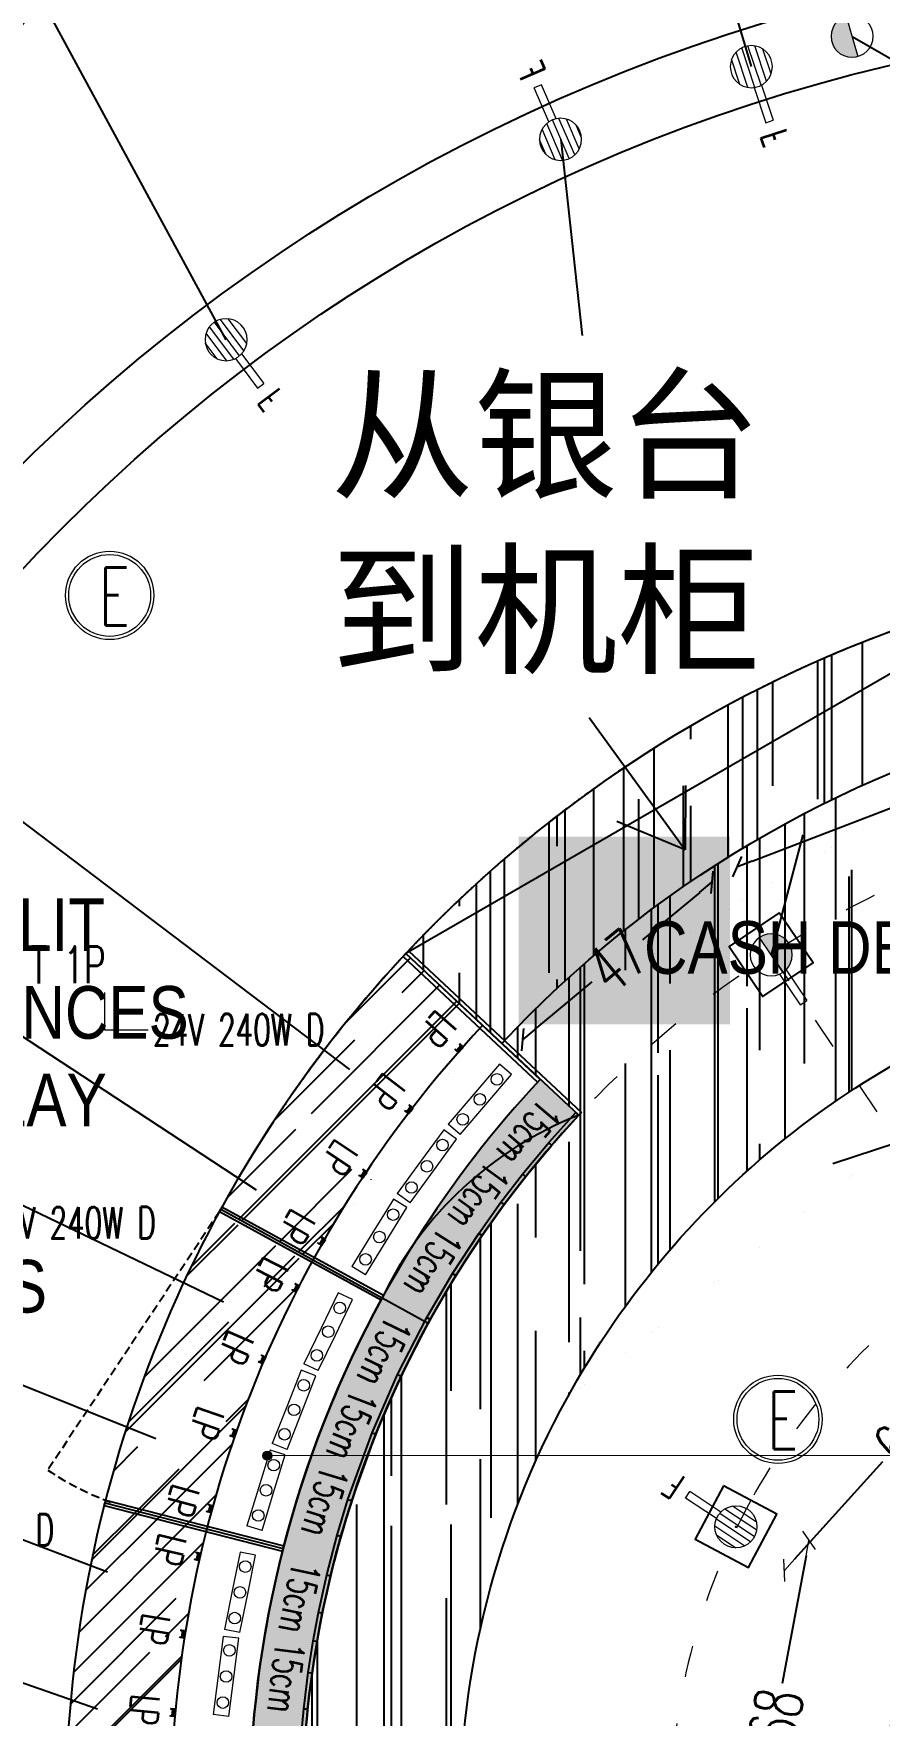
# Model space of a CAD drawing. Header units: millimetres. Extents: x 1734 to 22014, y 983 to 3953.
# Drawn here: x 3932.8 to 4093.6, y 1530.5 to 1850.2 of the extents above; entities that cross this region are included whole.
import ezdxf

# ---------------------------------------------------------------- set-up
doc = ezdxf.new("R2010")
doc.units = ezdxf.units.MM
for name, pattern in [('ACAD_ISO03W100', [30, 12, -18]), ('HIDDEN', [0.375, 0.25, -0.125]), ('HIDDEN1', [0.375, 0.25, -0.125]), ('HIDDEN2', [4.7625, 3.175, -1.5875]), ('PUNTO2', [0.125, 0, -0.125])]:
    doc.linetypes.add(name, pattern=pattern)
for name, color, linetype in [('1', 7, 'Continuous'), ('CLNG_projection', 1, 'Continuous'), ('FLOO_areas', 6, 'Continuous'), ('LAY_frames', 3, 'Continuous'), ('LAY_furn freestanding', 1, 'Continuous'), ('LAY_furn wall', 1, 'Continuous'), ('LAY_new wall', 6, 'Continuous'), ('LAY_new wall hatch', 8, 'Continuous'), ('LAY_projections', 1, 'HIDDEN'), ('LAY_text', 3, 'Continuous'), ('LD_base', 144, 'Continuous'), ('LD_beam', 240, 'Continuous'), ('LD_light integrated', 240, 'Continuous'), ('LD_pointing', 30, 'Continuous'), ('LD_quote', 242, 'Continuous'), ('MATERIALS_blackglass', 10, 'Continuous'), ('MATERIALS_marmorino', 44, 'Continuous'), ('MATERIALS_pattern_blackglass', 251, 'Continuous'), ('MATERIALS_transparent glass', 133, 'Continuous')]:
    doc.layers.add(name, color=color, linetype=linetype)
doc.layers.add('LD_light', color=240, linetype='Continuous', lineweight=5)
doc.layers.add('LD_text', color=7, linetype='Continuous', lineweight=9)
doc.styles.add('Detail 1-50', font='Arial Narrow.ttf', dxfattribs={"height": 0.125})
doc.styles.add('SIMPLEX', font='SIMPLEX.SHX', dxfattribs={"width": 0.65})
doc.styles.get("Standard").update_dxf_attribs({"font": 'Arial.ttf'})
doc.dimstyles.new('Illuminazione 1_100', dxfattribs={"dimtxt": 9, "dimasz": 3, "dimexe": 0.05, "dimexo": 0.05, "dimgap": 1.5, "dimtad": 0, "dimdec": 0, "dimlfac": -1, "dimzin": 0, "dimdsep": 46, "dimtxsty": 'SIMPLEX', "dimblk": 'LINEET2S', "dimcen": 0, "dimdle": 0.1, "dimse1": 1, "dimse2": 1, "dimclrd": 7, "dimclrt": 256, "dimadec": 0, "dimazin": 0, "dimtfac": 1, "dimtdec": 0, "dimtix": 1, "dimtmove": 2, "dimatfit": 3, "dimldrblk": 'OBLIQUE', "dimfxl": 1, "dimtolj": 1, "dimarcsym": 0})
pattern_1 = [(45, (2030.919, 1353.378), (10.77631, 28.73682), [190.5, -25.4, 63.5, -12.7]), (45, (2038.373, 1369.812), (-20.924, 2.96348), [38.1, -4.191, 76.2, -9.525]), (45, (2027.776, 1365.501), (40.68056, 52.714103), [101.6, -17.78, 50.8, -12.7])]

# ---------------------------------------------------------------- blocks, each defined once
blk = doc.blocks.new('farettosingolo11.5x11.5')
at = {"layer": 'LD_beam'}
blk.add_lwpolyline([(-5.75, 5.75), (5.75, 5.75), (5.75, -5.75), (-5.75, -5.75)], close=True, dxfattribs=at)
blk.add_point((0, 0), dxfattribs=at)
blk = doc.blocks.new('purefasciostrettoplan')
at = {"layer": 'LD_light'}
blk.add_hatch(color=256, dxfattribs=at).paths.add_polyline_path([(-4.3, 0, 1), (4.3, 0)])
for p, q in [((4.3, 0), (-4.3, 0)), ((4.22, 0.81), (11.81, 0.81)), ((11.81, 0.81), (11.81, -0.81)), ((4.22, -0.81), (11.81, -0.81))]:
    blk.add_line(p, q, dxfattribs=at)
blk.add_circle((0, 0), 4.3, dxfattribs=at)
blk = doc.blocks.new('A$C2ABF7FAD')
at = {"layer": 'LD_light', "ltscale": 0.5}
h = blk.add_hatch(dxfattribs=at)
h.set_pattern_fill('LINE', color=70, scale=10, angle=450, style=0)
h.set_pattern_definition([(90, (4318.2435, -3313.5143), (-1.25, -3e-10), [])])
h.paths.add_polyline_path([(0, 4, 1), (8, 4, 1)])
at = {"layer": 'LD_light', "color": 70}
for p, q in [((3.25, 7.93), (3.25, 14.98)), ((3.25, 14.98), (4.75, 14.98)), ((4.75, 7.93), (4.75, 14.98))]:
    blk.add_line(p, q, dxfattribs=at)
blk.add_circle((4, 4), 4, dxfattribs=at)
at = {"layer": 'LD_light', "color": 70, "insert": (4, 18.2), "char_height": 5.08, "width": 7.4922, "attachment_point": 5, "rotation": 90, "style": 'SIMPLEX'}
blk.add_mtext('F', dxfattribs=at)
blk = doc.blocks.new('e')
at = {"layer": 'LD_light', "color": 150}
for radius in [8.4, 7.78]:
    blk.add_circle((0, 0), radius, dxfattribs=at)
at = {"layer": 'LD_light', "color": 150, "style": 'SIMPLEX', "width": 0.65}
blk.add_text('E', height=11.01, dxfattribs=at).set_placement((-2.02, -5.7))
blk = doc.blocks.new('*U270')
at = {"layer": 'LD_light'}
blk.add_circle((0, 0), 1.1, dxfattribs=at)
blk = doc.blocks.new('*U271')
at = {"layer": 'LD_light', "color": 0, "linetype": 'ByBlock', "lineweight": -2}
for p in [(0, 0), (5, 0), (10, 0)]:
    blk.add_blockref('*U270', p, dxfattribs=at)
blk = doc.blocks.new('sirio15b')
at = {"layer": 'LD_light'}
for p, q in [((7.5, 1.5), (0, 1.5)), ((0, 1.5), (0, -1.5)), ((15, 1.5), (7.5, 1.5)), ((15, 1.5), (15, -1.5)), ((0, -1.5), (7.5, -1.5)), ((7.5, -1.5), (15, -1.5))]:
    blk.add_line(p, q, dxfattribs=at)
blk.add_blockref('*U271', (2.5, 0), dxfattribs=at)
at = {"layer": 'LD_light', "insert": (-0.43, 14.08), "char_height": 5.5, "attachment_point": 1, "style": 'SIMPLEX'}
blk.add_mtext_dynamic_manual_height_columns('15cm', width=17.325, gutter_width=125, heights=[0], dxfattribs=at)
blk = doc.blocks.new('24v240wd')
at = {"layer": 'LD_light', "color": 7}
for p, q in [((0, -7.15), (0, 0)), ((8.25, -7.15), (0, -7.15))]:
    blk.add_line(p, q, dxfattribs=at)
at = {"layer": 'LD_light', "color": 7, "linetype": 'Continuous', "lineweight": 0, "insert": (9.17, -10.07), "char_height": 6, "width": 128.066, "attachment_point": 7, "style": 'SIMPLEX'}
blk.add_mtext('24V 240W D', dxfattribs=at)
blk = doc.blocks.new('LINEET2S')
blk.add_line((-1, 0), (0, 0))
at = {"color": 5}
blk.add_line((0.5, 0.5), (-0.5, -0.5), dxfattribs=at)
blk = doc.blocks.new('*D402')
at = {"layer": 'DEFPOINTS', "color": 0, "transparency": 16777216}
for p in [(4061.71, 1688.87), (4073.06, 1675.24), (4037.12, 1645.33)]:
    blk.add_point(p, dxfattribs=at)
at = {"layer": 'LD_quote', "color": 7, "lineweight": -2, "transparency": 16777216}
for p, q in [((4059.41, 1686.95), (4048.54, 1677.91)), ((4028.08, 1660.88), (4038.95, 1669.93))]:
    blk.add_line(p, q, dxfattribs=at)
at = {"layer": 'LD_quote', "color": 7, "lineweight": -2, "transparency": 16777216, "xscale": 3, "yscale": 3, "zscale": 3}
for p, rotation in [((4061.71, 1688.87), 39.77028647906721), ((4025.77, 1658.96), 219.7702864790672)]:
    blk.add_blockref('LINEET2S', p, dxfattribs=dict(at, rotation=rotation))
at = {"layer": 'LD_quote', "transparency": 16777216, "insert": (4043.74, 1673.92), "char_height": 9, "attachment_point": 5, "rotation": 39.7703, "style": 'SIMPLEX'}
blk.add_mtext('\\A1;47', dxfattribs=at)
blk = doc.blocks.new('_Oblique')
at = {"color": 0, "linetype": 'ByBlock', "lineweight": -2}
blk.add_line((-0.5, -0.5), (0.5, 0.5), dxfattribs=at)
blk = doc.blocks.new('*D403')
at = {"layer": 'DEFPOINTS', "color": 0, "transparency": 16777216}
for p in [(4153.93, 1725.29), (4160.34, 1708.56), (4072.98, 1675.09)]:
    blk.add_point(p, dxfattribs=at)
at = {"layer": 'LD_quote', "color": 7, "lineweight": -2, "transparency": 16777216}
for p, q in [((4151.13, 1724.22), (4116.2, 1710.84)), ((4069.37, 1692.9), (4104.29, 1706.28))]:
    blk.add_line(p, q, dxfattribs=at)
at = {"layer": 'LD_quote', "color": 7, "lineweight": -2, "transparency": 16777216, "xscale": 3, "yscale": 3, "zscale": 3}
for p, rotation in [((4153.93, 1725.29), 20.96297592204033), ((4066.57, 1691.82), 200.9629759220403)]:
    blk.add_blockref('LINEET2S', p, dxfattribs=dict(at, rotation=rotation))
at = {"layer": 'LD_quote', "transparency": 16777216, "insert": (4110.25, 1708.56), "char_height": 9, "attachment_point": 5, "rotation": 20.963, "style": 'SIMPLEX'}
blk.add_mtext('\\A1;94', dxfattribs=at)
blk = doc.blocks.new('*D415')
at = {"layer": 'DEFPOINTS', "color": 0, "transparency": 16777216}
for p in [(4112.06, 1617.09), (4066.3, 1566.36), (4075.52, 1558.05)]:
    blk.add_point(p, dxfattribs=at)
at = {"layer": 'LD_light', "color": 7, "lineweight": -2, "transparency": 16777216}
for p, q in [((4119.27, 1606.55), (4102.57, 1588.04)), ((4077.52, 1560.28), (4094.22, 1578.78))]:
    blk.add_line(p, q, dxfattribs=at)
at = {"layer": 'LD_light', "color": 7, "lineweight": -2, "transparency": 16777216, "xscale": 3, "yscale": 3, "zscale": 3}
for p, rotation in [((4121.28, 1608.78), 47.94465580089233), ((4075.52, 1558.05), 227.9446558008923)]:
    blk.add_blockref('LINEET2S', p, dxfattribs=dict(at, rotation=rotation))
at = {"layer": 'LD_light', "transparency": 16777216, "insert": (4098.4, 1583.41), "char_height": 9, "attachment_point": 5, "rotation": 47.9447, "style": 'SIMPLEX'}
blk.add_mtext('\\A1;68', dxfattribs=at)
blk = doc.blocks.new('*D416')
at = {"layer": 'DEFPOINTS', "color": 0, "transparency": 16777216}
for p in [(4066.3, 1566.36), (4053.8, 1499.65), (4067.69, 1497.05)]:
    blk.add_point(p, dxfattribs=at)
at = {"layer": 'LD_light', "color": 7, "lineweight": -2, "transparency": 16777216}
for p, q in [((4079.63, 1560.81), (4075.08, 1536.53)), ((4068.24, 1500), (4072.79, 1524.28))]:
    blk.add_line(p, q, dxfattribs=at)
at = {"layer": 'LD_light', "color": 7, "lineweight": -2, "transparency": 16777216, "xscale": 3, "yscale": 3, "zscale": 3}
for p, rotation in [((4080.18, 1563.76), 79.3898112634176), ((4067.69, 1497.05), 259.3898112634176)]:
    blk.add_blockref('LINEET2S', p, dxfattribs=dict(at, rotation=rotation))
at = {"layer": 'LD_light', "transparency": 16777216, "insert": (4073.94, 1530.41), "char_height": 9, "attachment_point": 5, "rotation": 79.3898, "style": 'SIMPLEX'}
blk.add_mtext('\\A1;68', dxfattribs=at)
blk = doc.blocks.new('profiloosrampiccolo')
at = {"layer": 'LD_light'}
h = blk.add_hatch(dxfattribs=at)
h.set_pattern_fill('ANSI31', color=256, scale=0.5)
h.set_pattern_definition([(45, (-1923.995744, 106.14972), (-0.0441941738, 0.0441941738), [])])
h.paths.add_polyline_path([(0, 0), (0.59, 0, 0.198912), (0.61, 0.01), (0.73, 0.12, 0.198912), (0.73, 0.14), (0.73, 0.25, -1), (0.73, 0.36), (0.73, 0.67, -0.542182), (0.69, 0.75), (0.73, 0.75), (0.73, 0.94, 0.414214), (0.71, 0.97), (0.67, 0.97, 0.291222), (0.65, 0.96), (0.55, 0.75, 0.349322), (0.56, 0.72), (0.59, 0.7, -0.230724), (0.6, 0.68), (0.6, 0.29), (0, 0.29), (-0.6, 0.29), (-0.6, 0.68, -0.230724), (-0.59, 0.7), (-0.56, 0.72, 0.349322), (-0.55, 0.75), (-0.65, 0.96, 0.291222), (-0.67, 0.97), (-0.71, 0.97, 0.414214), (-0.74, 0.94), (-0.74, 0.75), (-0.69, 0.75, -0.542182), (-0.74, 0.67), (-0.74, 0.36, -1), (-0.74, 0.25), (-0.74, 0.14, 0.198912), (-0.73, 0.12), (-0.61, 0.01, 0.198912), (-0.59, 0)])
for p, q in [((-0.74, 0.75), (-0.74, 0.94)), ((-0.69, 0.75), (-0.74, 0.75)), ((-0.74, 0.36), (-0.74, 0.67)), ((-0.74, 0.14), (-0.74, 0.25)), ((-0.73, 0.12), (-0.61, 0.01)), ((-0.67, 0.97), (-0.71, 0.97)), ((-0.55, 0.75), (-0.65, 0.96)), ((-0.6, 0.68), (-0.6, 0.29)), ((-0.6, 0.29), (0, 0.29)), ((-0.56, 0.72), (-0.59, 0.7)), ((-0.59, 0), (0, 0)), ((0.6, 0.29), (0, 0.29)), ((0.59, 0), (0, 0)), ((0.55, 0.75), (0.65, 0.96)), ((0.56, 0.72), (0.59, 0.7)), ((0.6, 0.68), (0.6, 0.29)), ((0.73, 0.12), (0.61, 0.01)), ((0.67, 0.97), (0.71, 0.97)), ((0.69, 0.75), (0.73, 0.75)), ((0.73, 0.75), (0.73, 0.94)), ((0.73, 0.36), (0.73, 0.67)), ((0.73, 0.14), (0.73, 0.25))]:
    blk.add_line(p, q, dxfattribs=at)
for centre, radius, start, end in [((-0.74, 0.72), 0.0536, 270, 23.8629), ((-0.74, 0.31), 0.0536, 270, 90), ((-0.71, 0.94), 0.0251, 90, 180), ((-0.71, 0.14), 0.0251, 180, 225), ((-0.67, 0.94), 0.0251, 25.0532, 90), ((-0.59, 0.03), 0.0251, 225, 270), ((-0.57, 0.68), 0.0251, 128.0315, 180), ((-0.57, 0.74), 0.0251, 308.0315, 25.0532), ((0.57, 0.74), 0.0251, 154.9468, 231.9685), ((0.57, 0.68), 0.0251, 0, 51.9685), ((0.59, 0.03), 0.0251, 270, 315), ((0.67, 0.94), 0.0251, 90, 154.9468), ((0.73, 0.72), 0.0536, 156.1371, 270), ((0.73, 0.31), 0.0536, 90, 270), ((0.71, 0.94), 0.0251, 0, 90), ((0.71, 0.14), 0.0251, 315, 0)]:
    blk.add_arc(centre, radius, start, end, dxfattribs=at)
blk = doc.blocks.new('protect')
at = {"layer": 'LD_light'}
h = blk.add_hatch(dxfattribs=at)
h.set_pattern_fill('DOTS', color=256, scale=0.5, angle=180)
h.set_pattern_definition([(180, (80.781466, 146.167862), (-0.015625, -0.03125), [0, -0.03125])])
h.paths.add_polyline_path([(-0.22, 0.35, 0.414214), (-0.27, 0.4), (-0.3, 0.4), (-0.3, -0.4), (-0.27, -0.4, 0.414214), (-0.22, -0.35)])
h = blk.add_hatch(color=256, dxfattribs=at)
h.dxf.hatch_style = 1
h.paths.add_polyline_path([(-0.22, -0.15), (-0.28, -0.15), (-0.28, 0.15), (-0.22, 0.15)])
for p, q in [((-0.12, 0.4), (-0.1, 0.4)), ((-0.12, 0.4), (-0.12, -0.4)), ((-0.1, 0.4), (-0.1, -0.4)), ((-0.12, -0.4), (-0.1, -0.4))]:
    blk.add_line(p, q, dxfattribs=at)
for points in [[(0, -0.55), (-0.3, -0.55), (-0.3, 0.55), (0, 0.55)], [(-0.22, -0.15), (-0.28, -0.15), (-0.28, 0.15), (-0.22, 0.15)]]:
    blk.add_lwpolyline(points, close=True, dxfattribs=at)
blk.add_lwpolyline([(-0.3, -0.4), (-0.27, -0.4, 0.414214), (-0.22, -0.35), (-0.22, 0.35, 0.414214), (-0.27, 0.4), (-0.3, 0.4)], format="xyb", dxfattribs=at)
blk = doc.blocks.new('lp')
at = {"layer": 'LD_beam', "rotation": 89.99999999999999}
blk.add_blockref('protect', (0, -0.3), dxfattribs=at)
at = {"layer": 'LD_quote', "rotation": 180}
blk.add_blockref('profiloosrampiccolo', (0, 0), dxfattribs=at)
at = {"layer": 'LD_light', "linetype": 'Continuous', "lineweight": 0, "insert": (0, -5.93), "char_height": 5.394, "attachment_point": 5, "style": 'SIMPLEX'}
blk.add_mtext_dynamic_manual_height_columns('LP', width=264.7307, gutter_width=1, heights=[0], dxfattribs=at)
blk = doc.blocks.new('*U272')
at = {"layer": '1', "rotation": 179.4005645832149}
blk.add_blockref('lp', (1.97, 0), dxfattribs=at)
blk = doc.blocks.new('*U273')
at = {"layer": 'LD_base', "color": 0, "linetype": 'ByBlock', "lineweight": -2, "transparency": 16777216}
for p, rotation in [((-1557.71, -15012.01), 77.53279060843644), ((-1560.44, -15026.76), 81.43982195186302), ((-1562.17, -15041.66), 85.3468532952898), ((-1562.88, -15056.64), 89.25388463871647)]:
    blk.add_blockref('*U272', p, dxfattribs=dict(at, rotation=rotation))
blk = doc.blocks.new('*U274')
at = {"layer": '1', "rotation": 179.4005645832149}
blk.add_blockref('lp', (1.97, 0), dxfattribs=at)
blk = doc.blocks.new('*U275')
at = {"layer": 'LD_base', "color": 0, "linetype": 'ByBlock', "lineweight": -2, "transparency": 16777216}
for p, rotation in [((-1557.71, -15012.01), 77.53279060843644), ((-1560.44, -15026.76), 81.43982195186302), ((-1562.17, -15041.66), 85.3468532952898), ((-1562.88, -15056.64), 89.25388463871647)]:
    blk.add_blockref('*U274', p, dxfattribs=dict(at, rotation=rotation))
blk = doc.blocks.new('*U276')
at = {"layer": '1', "rotation": 179.4005645832149}
blk.add_blockref('lp', (1.97, 0), dxfattribs=at)
blk = doc.blocks.new('*U277')
at = {"layer": 'LD_base', "color": 0, "linetype": 'ByBlock', "lineweight": -2, "transparency": 16777216}
for p, rotation in [((-1557.71, -15012.01), 77.53279060843644), ((-1560.44, -15026.76), 81.43982195186302), ((-1562.17, -15041.66), 85.3468532952898), ((-1562.88, -15056.64), 89.25388463871647)]:
    blk.add_blockref('*U276', p, dxfattribs=dict(at, rotation=rotation))

msp = doc.modelspace()

# ---------------------------------------------------------------- hatches: boundary and pattern name
h = msp.add_hatch(color=6)
h.dxf.hatch_style = 1
h.paths.add_polyline_path([(4065.183, 1697.573), (4024.98, 1697.573), (4024.98, 1661.852), (4065.183, 1661.852)])
at = {"layer": 'LAY_new wall hatch'}
h = msp.add_hatch(color=144, dxfattribs=at)
h.dxf.hatch_style = 1
edge = h.paths.add_edge_path()
edge.add_line((4036.41, 1644.576), (4029.106, 1651.407))
edge.add_arc((4178.827, 1511.376), 205, 136.91547, 151.27698)
edge.add_arc((4178.827, 1511.376), 205, 151.27698, 180)
edge.add_line((3973.827, 1511.376), (3983.827, 1511.376))
edge.add_arc((4178.827, 1511.376), 195, 151.27698, 180, ccw=False)
edge.add_arc((4178.827, 1511.376), 195, 136.91547, 151.27698, ccw=False)
at = {"layer": 'LD_text'}
h = msp.add_hatch(color=256, dxfattribs=at)
h.dxf.hatch_style = 1
edge = h.paths.add_edge_path()
edge.add_arc((3977.195, 1579.869), 0.855, 0, 360)
at = {"layer": 'MATERIALS_pattern_blackglass'}
h = msp.add_hatch(dxfattribs=at)
h.set_pattern_fill('AR-RROOF', color=144, scale=0.5, angle=-15.02541, style=0)
h.set_pattern_definition([(90, (-6330.908, -6099.52), (-12.7, 27.94), [190.5, -25.4, 63.5, -12.7]), (90, (-6337.258, -6082.629), (-16.891, -12.7), [38.1, -4.191, 76.2, -9.525]), (90, (-6341.703, -6093.17), (-8.509, 66.04), [101.6, -17.78, 50.8, -12.7])])
edge = h.paths.add_edge_path()
edge.add_line((4003.544, 1675.314), (4021.803, 1658.238))
edge.add_arc((4178.827, 1511.376), 215, 104.41076, 136.91547, ccw=False)
edge.add_line((4125.32, 1719.611), (4136.641, 1670.892))
edge.add_line((4136.641, 1670.892), (4141.491, 1672.096))
edge.add_line((4141.491, 1672.096), (4124.52, 1745.151))
edge.add_arc((4178.827, 1511.376), 240, 103.07818, 136.91547)
h = msp.add_hatch(dxfattribs=at)
h.set_pattern_fill('AR-RROOF', color=144, scale=0.5, angle=-15.02541, style=0)
h.set_pattern_definition([(90, (2030.919, 1353.378), (-12.7, 27.94), [190.5, -25.4, 63.5, -12.7]), (90, (2024.57, 1370.269), (-16.891, -12.7), [38.1, -4.191, 76.2, -9.525]), (90, (2020.124, 1359.728), (-8.509, 66.04), [101.6, -17.78, 50.8, -12.7])])
edge = h.paths.add_edge_path()
edge.add_arc((4178.827, 1511.376), 215, 104.41076, 136.91547)
edge.add_line((4021.803, 1658.238), (4029.106, 1651.407))
edge.add_line((4029.106, 1651.407), (4036.41, 1644.576))
edge.add_arc((4178.827, 1511.376), 195, 136.91547, 151.27698)
edge.add_arc((4178.827, 1511.376), 195, 151.27698, 180)
edge.add_line((3983.827, 1511.376), (3983.827, 1501.376))
edge.add_line((3983.827, 1501.376), (4008.516, 1501.376))
edge.add_line((4008.516, 1501.376), (4013.827, 1501.376))
edge.add_line((4013.827, 1501.376), (4013.827, 1511.376))
edge.add_arc((4178.827, 1511.376), 165, 151.27698, 180, ccw=False)
edge.add_arc((4178.948, 1511.216), 165.183, 104.83988, 151.24859, ccw=False)
edge.add_line((4136.642, 1670.89), (4125.32, 1719.611))
h.paths.add_polyline_path([(4097.8, 1605.137), (4142.39, 1605.137), (4142.39, 1624.283), (4097.8, 1624.283)], flags=9)
h.paths.add_polyline_path([(3947.351, 1462.148), (4001.989, 1462.148), (4001.989, 1499.81), (3947.351, 1499.81)], flags=9)
h.paths.add_polyline_path([(4121.342, 1637.839), (4192.529, 1637.839), (4192.529, 1658.657), (4121.342, 1658.657)], flags=9)
h.paths.add_polyline_path([(4085.28, 1443.598), (4185.907, 1443.598), (4185.907, 1548.269), (4085.28, 1548.269)], flags=9)
at = {"layer": 'MATERIALS_transparent glass'}
h = msp.add_hatch(dxfattribs=at)
h.set_pattern_fill('AR-RROOF', color=144, scale=0.5, angle=-60.02541, style=0)
h.set_pattern_definition(pattern_1)
edge = h.paths.add_edge_path()
edge.add_line((4018.151, 1661.653), (4003.544, 1675.314))
edge.add_arc((4178.827, 1511.376), 240, 136.91547, 151.27698)
edge.add_line((3968.358, 1626.714), (3985.898, 1617.103))
edge.add_arc((4178.827, 1511.376), 220, 136.91547, 151.27698, ccw=False)
h = msp.add_hatch(dxfattribs=at)
h.set_pattern_fill('AR-RROOF', color=144, scale=0.5, angle=-60.02541, style=0)
h.set_pattern_definition(pattern_1)
h.paths.add_polyline_path([(3946.327, 1570.905), (3965.702, 1565.945, -0.0616053), (3985.419, 1616.225), (3967.88, 1625.836, 0.0617004)])
h = msp.add_hatch(dxfattribs=at)
h.set_pattern_fill('AR-RROOF', color=144, scale=0.5, angle=-60.02541, style=0)
h.set_pattern_definition(pattern_1)
h.paths.add_polyline_path([(3965.702, 1565.945), (3946.327, 1570.905, 0.0627461), (3938.827, 1511.376), (3958.827, 1511.376, -0.0627461)])

# ---------------------------------------------------------------- linework, layer by layer
for p, q in [((4038.389, 1720.209), (4056.663, 1695.042)), ((4056.728, 1707.253), (4056.663, 1695.042)), ((4056.663, 1695.042), (4043.642, 1700.397))]:
    msp.add_line(p, q)
at = {"color": 3}
msp.add_line((4197.121, 1672.197), (4084.718, 1635.345), dxfattribs=at)
at = {"layer": 'CLNG_projection', "color": 144}
msp.add_arc((4178.827, 1511.376), 240, 103.07818, 151.27698, dxfattribs=at)
at = {"layer": 'FLOO_areas', "color": 144}
msp.add_lwpolyline([(3693.831, 1511.376), (3693.831, 1386.376), (3938.827, 1386.376), (3938.827, 1511.376), (3973.827, 1511.376, -0.1259882), (3999.052, 1609.894), (4007.821, 1605.088, 0.1259882), (3983.827, 1511.376), (3983.827, 1501.376), (3948.827, 1501.376), (3948.827, 1396.376), (4093.827, 1396.376), (4093.827, 1511.376, -0.3663291), (4166.927, 1596.041, 0.0429837), (4221.087, 1614.579, 0.0280428), (4258.542, 1633.558)], format="xyb", dxfattribs=at)
at = {"layer": 'LAY_frames', "color": 144, "linetype": 'HIDDEN2', "ltscale": 0.5}
msp.add_lwpolyline([(3968.12, 1626.275), (3935.46, 1577.121)], dxfattribs=at)
msp.add_arc((3967.397, 1624.96), 57.52, 236.2733, 249.64117, dxfattribs=at)
at = {"layer": 'LAY_furn freestanding', "color": 144}
msp.add_line((4003.544, 1675.314), (4036.41, 1644.576), dxfattribs=at)
for points in [[(4136.641, 1670.892), (4136.795, 1670.93, -0.0073238), (4141.491, 1672.096), (4124.52, 1745.151), (4003.544, 1675.314)], [(4013.827, 1511.376, -0.1259882), (4034.13, 1590.671, -0.2053101), (4136.642, 1670.89), (4125.32, 1719.611)], [(4021.803, 1658.238, -0.1427872), (4125.32, 1719.611)], [(4036.41, 1644.576, 0.1902382), (3983.827, 1511.376), (3983.827, 1501.376)]]:
    msp.add_lwpolyline(points, format="xyb", dxfattribs=at)
msp.add_circle((3809.306, 1940.026), 150.028, dxfattribs=at)
at = {"layer": 'LAY_furn wall', "color": 144}
for points in [[(4029.106, 1651.407), (4003.544, 1675.314, 0.1902382), (3938.827, 1511.376)], [(4018.151, 1661.653, 0.1902382), (3958.827, 1511.376)]]:
    msp.add_lwpolyline(points, format="xyb", dxfattribs=at)
for points in [[(3968.358, 1626.714), (3999.052, 1609.894)], [(3946.327, 1570.905), (3980.233, 1562.224)]]:
    msp.add_lwpolyline(points, dxfattribs=at)
msp.add_arc((4178.827, 1511.376), 205, 136.91547, 180.00002, dxfattribs=at)
at = {"layer": 'LAY_new wall', "color": 144}
msp.add_lwpolyline([(3983.827, 1511.376, -0.1902382), (4036.41, 1644.576, 0.1902382), (3999.052, 1609.894, 0.1259882), (3973.827, 1511.376), (3983.827, 1511.376, -0.1902382)], format="xyb", dxfattribs=at)
at = {"layer": 'LAY_projections', "color": 144, "linetype": 'HIDDEN1', "ltscale": 0.3}
msp.add_arc((4178.827, 1511.376), 240, 103.07818, 151.27698, dxfattribs=at)
at = {"layer": 'LD_beam'}
for points in [[(3843.983, 1554.488, -0.3272403), (4101.164, 1845.469, 0.0377861), (4115.136, 1849.841, 0.3209601), (4176.142, 1944.847, 0.2216127), (4137.828, 2017.289, 0.2206748), (4058.011, 2034.613, 0.2206748)], [(3830.041, 1555.765, -0.3271615), (4098.089, 1859.127, 0.0375194), (4109.959, 1862.849, 0.3209601), (4162.16, 1944.143, 0.2216127), (4129.376, 2006.128, 0.2206748), (4061.075, 2020.952, 0.2206748)]]:
    msp.add_lwpolyline(points, format="xyb", dxfattribs=at)
at = {"layer": 'LD_pointing'}
for p, q in [((4069.232, 1843.921), (4038.406, 1948.541)), ((3969.373, 1792.013), (3922.27, 1878.962)), ((4088.402, 1849.622), (4211.186, 1779.466)), ((4037.158, 1792.801), (4033.063, 1830.088)), ((3900.394, 1723.23), (3992.85, 1653.301)), ((4079.006, 1697.878), (4073.014, 1675.084)), ((3880.962, 1692.168), (3975.11, 1630.379)), ((3864.426, 1659.324), (3968.901, 1609.093)), ((3851.531, 1625.028), (3956.052, 1583.111)), ((3844.197, 1596.664), (3946.847, 1557.778)), ((3838.99, 1568.763), (3944.955, 1531.732))]:
    msp.add_line(p, q, dxfattribs=at)
at = {"layer": 'LD_text', "color": 9, "linetype": 'ACAD_ISO03W100', "ltscale": 0.5}
msp.add_line((4072.978, 1675.089), (4112.07, 1617.082), dxfattribs=at)
at = {"layer": 'LD_text'}
msp.add_line((4650.468, 1580.145), (3977.195, 1579.869), dxfattribs=at)
at = {"layer": 'LD_text', "color": 9, "linetype": 'ACAD_ISO03W100', "ltscale": 0.5}
msp.add_lwpolyline([(4037.117, 1645.332, -0.1472455), (4134.863, 1701.502, 0.0785652), (4203.149, 1728.447)], format="xyb", dxfattribs=at)
at = {"layer": 'LD_text'}
msp.add_circle((3977.195, 1579.869), 0.855, dxfattribs=at)
at = {"layer": 'LD_text', "color": 9, "linetype": 'ACAD_ISO03W100', "ltscale": 0.5}
for centre, radius, start, end in [((4180.288, 1510.036), 126.944, 100.4881, 151.07916), ((4178.804, 1511.372), 125, 151.27697, 180)]:
    msp.add_arc(centre, radius, start, end, dxfattribs=at)
at = {"layer": 'MATERIALS_blackglass', "color": 1}
for p, q in [((4003.544, 1675.314), (4003.288, 1675.041)), ((4003.544, 1675.314), (4029.106, 1651.407)), ((4003.032, 1674.767), (4003.288, 1675.041)), ((4003.032, 1674.767), (4028.594, 1650.859)), ((4028.594, 1650.859), (4028.85, 1651.133)), ((4029.106, 1651.407), (4028.85, 1651.133)), ((3968.12, 1626.275), (3968.359, 1626.714)), ((3968.12, 1626.275), (3998.848, 1609.513)), ((3968.599, 1627.153), (3968.359, 1626.714)), ((3968.599, 1627.153), (3999.327, 1610.391)), ((3998.848, 1609.513), (3999.087, 1609.952)), ((3999.327, 1610.391), (3999.087, 1609.952)), ((3946.203, 1570.421), (3946.327, 1570.905)), ((3946.203, 1570.421), (3980.109, 1561.74)), ((3946.451, 1571.39), (3946.327, 1570.905)), ((3946.451, 1571.39), (3980.357, 1562.708)), ((3980.109, 1561.74), (3980.233, 1562.224)), ((3980.357, 1562.708), (3980.233, 1562.224))]:
    msp.add_line(p, q, dxfattribs=at)
at = {"layer": 'MATERIALS_marmorino', "color": 1}
for p, q in [((4003.544, 1675.314), (4003.8, 1675.588)), ((4003.544, 1675.314), (4036.41, 1644.576)), ((4004.056, 1675.862), (4003.8, 1675.588)), ((4004.056, 1675.862), (4036.922, 1645.124)), ((4030.731, 1639.383), (4035.852, 1645.077)), ((4031.299, 1638.892), (4036.41, 1644.576)), ((4035.852, 1645.077), (4036.131, 1644.827)), ((4036.41, 1644.576), (4036.131, 1644.827)), ((4036.41, 1644.576), (4036.666, 1644.85)), ((4036.922, 1645.124), (4036.666, 1644.85)), ((4025.732, 1633.359), (4030.731, 1639.383)), ((4026.318, 1632.891), (4031.299, 1638.892)), ((4030.731, 1639.383), (4031.015, 1639.137)), ((4031.299, 1638.892), (4031.015, 1639.137)), ((4021.637, 1628.035), (4025.732, 1633.359)), ((4022.24, 1627.589), (4026.318, 1632.891)), ((4025.732, 1633.359), (4026.025, 1633.125)), ((4026.318, 1632.891), (4026.025, 1633.125)), ((4017.416, 1622.122), (4021.637, 1628.035)), ((4018.036, 1621.699), (4022.24, 1627.589)), ((4021.637, 1628.035), (4021.938, 1627.812)), ((4022.24, 1627.589), (4021.938, 1627.812)), ((4012.446, 1614.504), (4017.416, 1622.122)), ((4013.084, 1614.11), (4018.036, 1621.699)), ((4017.416, 1622.122), (4017.726, 1621.91)), ((4018.036, 1621.699), (4017.726, 1621.91)), ((4007.531, 1606.116), (4012.446, 1614.504)), ((4012.446, 1614.504), (4012.765, 1614.307)), ((4008.188, 1605.755), (4013.084, 1614.11)), ((4013.084, 1614.11), (4012.765, 1614.307)), ((4001.976, 1595.293), (4007.531, 1606.116)), ((4002.654, 1594.971), (4008.188, 1605.755)), ((4007.531, 1606.116), (4007.86, 1605.936)), ((4008.188, 1605.755), (4007.86, 1605.936)), ((3997.136, 1584.221), (4001.976, 1595.293)), ((4001.976, 1595.293), (4002.315, 1595.132)), ((3997.833, 1583.943), (4002.654, 1594.971)), ((4002.654, 1594.971), (4002.315, 1595.132)), ((3992.551, 1571.539), (3997.136, 1584.221)), ((3993.263, 1571.303), (3997.833, 1583.943)), ((3997.136, 1584.221), (3997.484, 1584.082)), ((3997.833, 1583.943), (3997.484, 1584.082)), ((3990.494, 1564.748), (3992.551, 1571.539)), ((3991.216, 1564.544), (3993.263, 1571.303)), ((3992.551, 1571.539), (3992.907, 1571.421)), ((3993.263, 1571.303), (3992.907, 1571.421)), ((3988.516, 1557.198), (3990.494, 1564.748)), ((3989.245, 1557.022), (3991.216, 1564.544)), ((3990.494, 1564.748), (3990.855, 1564.646)), ((3991.216, 1564.544), (3990.855, 1564.646)), ((3986.942, 1550.081), (3988.516, 1557.198)), ((3987.677, 1549.931), (3989.245, 1557.022)), ((3988.516, 1557.198), (3988.88, 1557.11)), ((3989.245, 1557.022), (3988.88, 1557.11)), ((3985.926, 1544.654), (3986.942, 1550.081)), ((3986.666, 1544.527), (3987.677, 1549.931)), ((3986.942, 1550.081), (3987.309, 1550.006)), ((3987.677, 1549.931), (3987.309, 1550.006)), ((3984.983, 1538.624), (3985.926, 1544.654)), ((3985.726, 1538.521), (3986.666, 1544.527)), ((3985.926, 1544.654), (3986.296, 1544.59)), ((3986.666, 1544.527), (3986.296, 1544.59)), ((3984.143, 1531.773), (3984.983, 1538.624)), ((3984.889, 1531.694), (3985.726, 1538.521)), ((3984.983, 1538.624), (3985.354, 1538.572)), ((3985.726, 1538.521), (3985.354, 1538.572)), ((3983.593, 1525.577), (3984.143, 1531.773)), ((3984.143, 1531.773), (3984.516, 1531.733)), ((3984.341, 1525.524), (3984.889, 1531.694)), ((3984.889, 1531.694), (3984.516, 1531.733))]:
    msp.add_line(p, q, dxfattribs=at)

# ---------------------------------------------------------------- block references
at = {"layer": 'LD_base'}
for name, p, rotation in [('*U277', (12513.027, 14126.762), 331.646188681753), ('*U275', (9165.482, 15784.409), 345.8378536334893)]:
    msp.add_blockref(name, p, dxfattribs=dict(at, rotation=rotation))
msp.add_blockref('*U273', (5521.726, 16570.675), dxfattribs=at)
at = {"layer": 'LD_beam', "xscale": -1}
for p, rotation in [((4072.981, 1675.112), 33.9035049435686), ((4066.304, 1566.368), 61.93874236538893)]:
    msp.add_blockref('farettosingolo11.5x11.5', p, dxfattribs=dict(at, rotation=rotation))
at = {"layer": 'LD_beam'}
for p, rotation in [((4022.489, 1653.302), 229.4799439141431), ((4011.986, 1640.941), 233.8800045189568), ((4002.462, 1627.811), 238.2800651237407), ((3992.065, 1610.194), 244.1786814689418), ((3985.042, 1595.573), 248.5787420737555), ((3979.162, 1580.456), 252.9788026785394), ((3973.527, 1561.235), 258.4128611331988), ((3970.315, 1545.336), 262.8129217380123)]:
    msp.add_blockref('sirio15b', p, dxfattribs=dict(at, rotation=rotation))
at = {"layer": 'LD_light'}
for p, xscale, yscale, zscale, rotation in [((4088.379, 1849.699), -0.9302325581395444, 0.9302325581395449, 0.9302325581395445, 286.1863915623936), ((4073.014, 1675.084), -0.9302325581395432, 0.9302325581395432, 0.9302325581395436, 123.9282112126374)]:
    msp.add_blockref('purefasciostrettoplan', p, dxfattribs=dict(at, xscale=xscale, yscale=yscale, zscale=zscale, rotation=rotation))
at = {"layer": 'LD_light', "xscale": -1}
for p, rotation in [((4064.177, 1846.46), 198.3238668535444), ((4038.221, 1828.011), 23.31144795161624), ((3963.771, 1792.805), 216.9560638304505)]:
    msp.add_blockref('A$C2ABF7FAD', p, dxfattribs=dict(at, rotation=rotation))
at = {"layer": 'LD_light', "rotation": 56.4758498759975}
msp.add_blockref('A$C2ABF7FAD', (4067.427, 1560.819), dxfattribs=at)
at = {"layer": 'LD_light integrated', "rotation": 0.02541393537362653}
for p in [(3946.319, 1667.893), (3914.27, 1631.196), (3894.948, 1572.816)]:
    msp.add_blockref('24v240wd', p, dxfattribs=at)
at = {"layer": 'LD_quote', "linetype": 'PUNTO2', "rotation": 0.02541393537362653}
for p in [(3947.249, 1743.403), (4074.289, 1586.783)]:
    msp.add_blockref('e', p, dxfattribs=at)

# ---------------------------------------------------------------- texts
at = {"insert": (3989.251, 1783.939), "char_height": 20, "attachment_point": 1}
msp.add_mtext_dynamic_manual_height_columns('{\\fArial Unicode MS|b0|i0|c134|p0;从银台到机柜}', width=84.69739, gutter_width=12.5, heights=[0], dxfattribs=at)
at = {"layer": 'LAY_text', "color": 144, "char_height": 10, "attachment_point": 2, "style": 'Detail 1-50'}
for s, insert, width in [('BACKLIT FRAGRANCES DISPLAY', (3922.51, 1685.806), 127.13415), ('CASH DESK', (4081.915, 1681.472), 80.26512), ('BACKLIT WATCHES DISPLAY', (3881.25, 1617.085), 127.13415)]:
    msp.add_mtext(s, dxfattribs=dict(at, insert=insert, width=width))
at = {"layer": 'LD_light integrated', "linetype": 'Continuous', "lineweight": 0, "insert": (3902.983, 1676.647), "char_height": 7, "width": 128.066, "attachment_point": 1, "rotation": 0.02541, "style": 'SIMPLEX'}
msp.add_mtext('6m LP, 1T 1P', dxfattribs=at)

# ---------------------------------------------------------------- dimensions: what is measured, and where the dimension line sits
at = {"layer": 'LD_light'}
for p1, p2, distance, picture, middle in [((4112.065, 1617.089), (4066.301, 1566.363), 12.409, '*D415', (4098.397, 1583.414)), ((4066.301, 1566.363), (4053.804, 1499.65), 14.124, '*D416', (4073.936, 1530.406))]:
    dim = msp.add_aligned_dim(p1=p1, p2=p2, distance=distance, dimstyle='Illuminazione 1_100', dxfattribs=at)
    dim.commit()
    dim.dimension.update_dxf_attribs({"geometry": picture, "text_midpoint": middle})
at = {"layer": 'LD_quote', "color": 144}
for p1, p2, distance, picture, middle in [((4072.978, 1675.089), (4160.34, 1708.56), 17.92, '*D403', (4110.248, 1708.559)), ((4037.117, 1645.332), (4073.056, 1675.244), 17.732, '*D402', (4043.743, 1673.917))]:
    dim = msp.add_aligned_dim(p1=p1, p2=p2, distance=distance, dimstyle='Illuminazione 1_100', dxfattribs=at)
    dim.commit()
    dim.dimension.update_dxf_attribs({"geometry": picture, "text_midpoint": middle})

doc.saveas('drawing.dxf')
